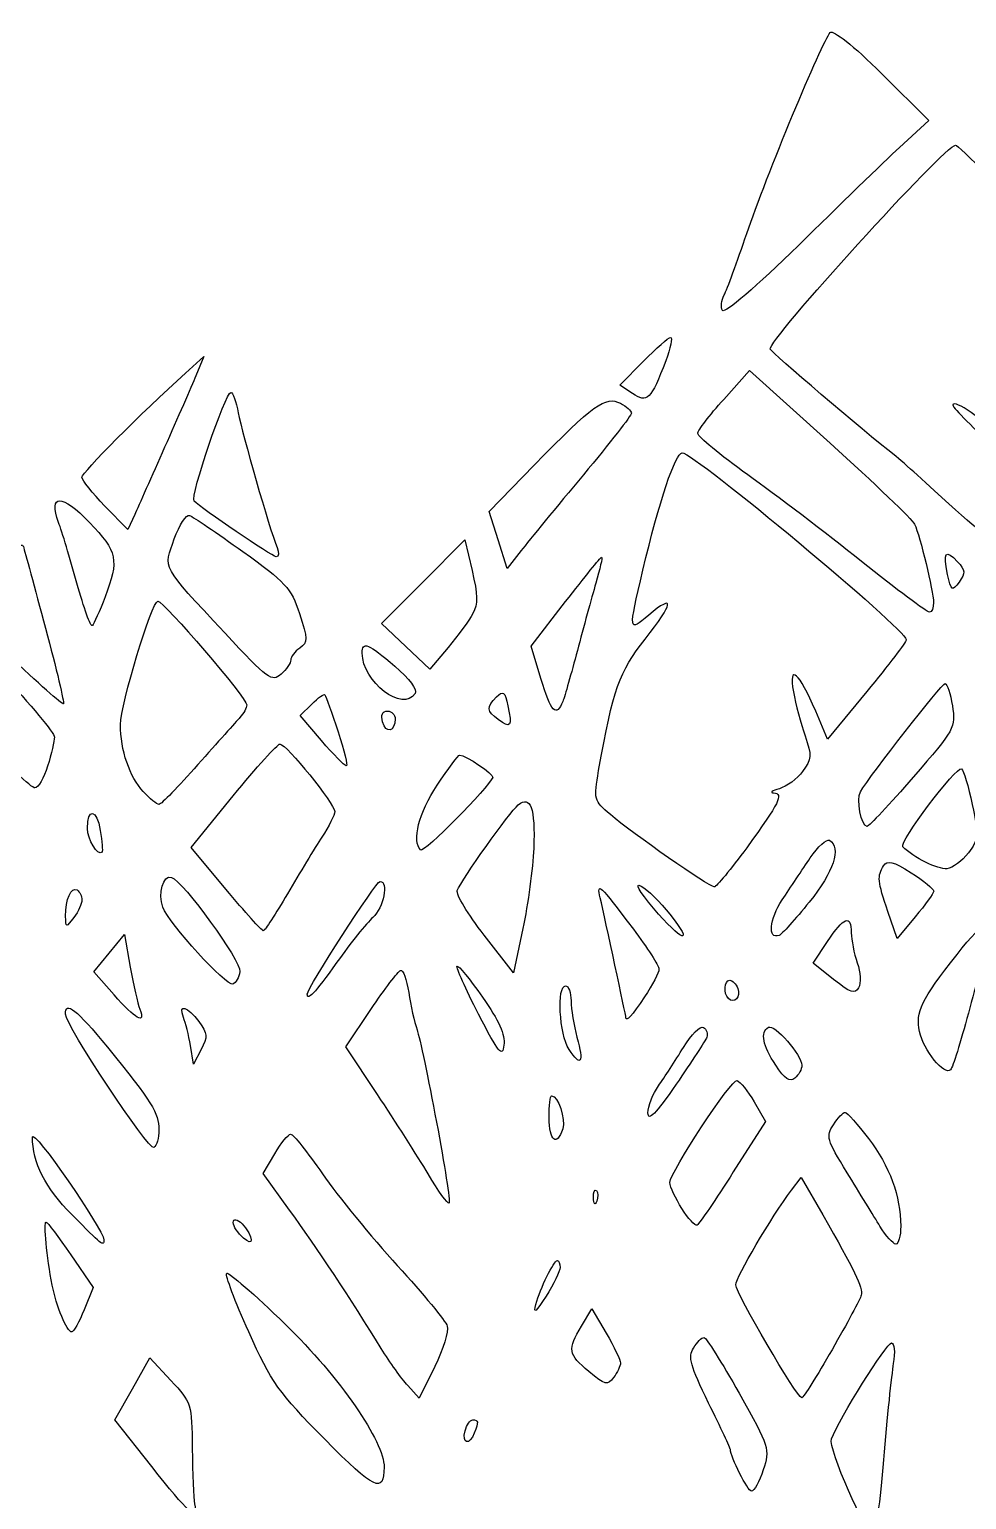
# Model space of a CAD drawing. Header units: centimetres. Extents: x -52 to 49, y -21 to 24.
# Drawn here: x -12 to -7.49, y -15.73 to -8.65 of the extents above; entities that cross this region are included whole.
import ezdxf

# ---------------------------------------------------------------- set-up
doc = ezdxf.new("R2010")
doc.units = ezdxf.units.CM
doc.header["$MEASUREMENT"] = 0
doc.layers.add('Layer 1', color=7, linetype='Continuous')

msp = doc.modelspace()

# ---------------------------------------------------------------- linework, layer by layer
at = {"layer": 'Layer 1'}
for points, knots in [([(-7.81083, -9.21857), (-7.81083, -9.21857), (-7.67093, -9.08844), (-7.67093, -9.08844), (-7.67093, -9.08844), (-7.67093, -9.08844), (-7.89645, -8.8645), (-7.89645, -8.8645), (-7.89645, -8.8645), (-8.03515, -8.72677), (-8.13097, -8.65038), (-8.14533, -8.66606), (-8.14533, -8.66606), (-8.18355, -8.70778), (-8.45576, -9.36351), (-8.54658, -9.63263), (-8.54658, -9.63263), (-8.5929, -9.76989), (-8.64205, -9.90327), (-8.65579, -9.92904), (-8.65579, -9.92904), (-8.66954, -9.95481), (-8.67298, -9.98852), (-8.66344, -10.00395), (-8.66344, -10.00395), (-8.65355, -10.01995), (-8.49662, -9.88513), (-8.29841, -9.69036), (-8.29841, -9.69036), (-8.10719, -9.50245), (-7.88777, -9.29015), (-7.81083, -9.21857)], [0, 0, 0, 0, 0.1111111, 0.1111111, 0.1111111, 0.1111111, 0.2222222, 0.2222222, 0.2222222, 0.2222222, 0.3333333, 0.3333333, 0.3333333, 0.3333333, 0.4444444, 0.4444444, 0.4444444, 0.4444444, 0.5555556, 0.5555556, 0.5555556, 0.5555556, 0.6666667, 0.6666667, 0.6666667, 0.6666667, 0.7777778, 0.7777778, 0.7777778, 0.7777778, 1, 1, 1, 1]), ([(-7.23842, -11.0019), (-7.18636, -10.94107), (-7.14375, -10.88251), (-7.14375, -10.87175), (-7.14375, -10.87175), (-7.14375, -10.861), (-7.23915, -10.76606), (-7.35575, -10.66077), (-7.35575, -10.66077), (-7.47235, -10.55549), (-7.56202, -10.46361), (-7.55501, -10.4566), (-7.55501, -10.4566), (-7.53695, -10.43854), (-7.44173, -10.50462), (-7.24375, -10.67257), (-7.24375, -10.67257), (-7.24375, -10.67257), (-7.07227, -10.81805), (-7.07227, -10.81805), (-7.07227, -10.81805), (-7.07227, -10.81805), (-6.94926, -10.69316), (-6.94926, -10.69316), (-6.94926, -10.69316), (-6.85348, -10.59592), (-6.82557, -10.54797), (-6.82318, -10.47657), (-6.82318, -10.47657), (-6.82149, -10.42614), (-6.81467, -10.40571), (-6.80801, -10.43118), (-6.80801, -10.43118), (-6.78898, -10.50402), (-6.74023, -10.48644), (-6.61919, -10.36312), (-6.61919, -10.36312), (-6.61919, -10.36312), (-6.50695, -10.24875), (-6.50695, -10.24875), (-6.50695, -10.24875), (-6.50695, -10.24875), (-7.01425, -9.72812), (-7.01425, -9.72812), (-7.01425, -9.72812), (-7.29326, -9.44179), (-7.53047, -9.2075), (-7.54136, -9.2075), (-7.54136, -9.2075), (-7.59091, -9.2075), (-8.44823, -10.1514), (-8.43388, -10.19014), (-8.43388, -10.19014), (-8.42828, -10.20525), (-7.98238, -10.58567), (-7.83689, -10.69946), (-7.83689, -10.69946), (-7.81622, -10.71563), (-7.76678, -10.75882), (-7.72701, -10.79545), (-7.72701, -10.79545), (-7.49504, -11.00914), (-7.37363, -11.1125), (-7.35462, -11.1125), (-7.35462, -11.1125), (-7.34277, -11.1125), (-7.29048, -11.06273), (-7.23842, -11.0019)], [0, 0, 0, 0, 0.0555556, 0.0555556, 0.0555556, 0.0555556, 0.1111111, 0.1111111, 0.1111111, 0.1111111, 0.1666667, 0.1666667, 0.1666667, 0.1666667, 0.2222222, 0.2222222, 0.2222222, 0.2222222, 0.2777778, 0.2777778, 0.2777778, 0.2777778, 0.3333333, 0.3333333, 0.3333333, 0.3333333, 0.3888889, 0.3888889, 0.3888889, 0.3888889, 0.4444444, 0.4444444, 0.4444444, 0.4444444, 0.5, 0.5, 0.5, 0.5, 0.5555556, 0.5555556, 0.5555556, 0.5555556, 0.6111111, 0.6111111, 0.6111111, 0.6111111, 0.6666667, 0.6666667, 0.6666667, 0.6666667, 0.7222222, 0.7222222, 0.7222222, 0.7222222, 0.7777778, 0.7777778, 0.7777778, 0.7777778, 0.8333333, 0.8333333, 0.8333333, 0.8333333, 0.8888889, 0.8888889, 0.8888889, 0.8888889, 1, 1, 1, 1]), ([(-8.93691, -10.24599), (-8.91345, -10.18414), (-8.90273, -10.13354), (-8.91308, -10.13354), (-8.91308, -10.13354), (-8.92343, -10.13354), (-8.98264, -10.18524), (-9.04466, -10.24843), (-9.04466, -10.24843), (-9.04466, -10.24843), (-9.15742, -10.36333), (-9.15742, -10.36333), (-9.15742, -10.36333), (-9.15742, -10.36333), (-9.09655, -10.40375), (-9.09655, -10.40375), (-9.09655, -10.40375), (-9.02518, -10.45114), (-9.00845, -10.43461), (-8.93691, -10.24599)], [0, 0, 0, 0, 0.1666667, 0.1666667, 0.1666667, 0.1666667, 0.3333333, 0.3333333, 0.3333333, 0.3333333, 0.5, 0.5, 0.5, 0.5, 0.6666667, 0.6666667, 0.6666667, 0.6666667, 1, 1, 1, 1]), ([(-11.34925, -10.66271), (-11.2879, -10.52447), (-11.22026, -10.36968), (-11.19893, -10.31875), (-11.19893, -10.31875), (-11.19893, -10.31875), (-11.16017, -10.22615), (-11.16017, -10.22615), (-11.16017, -10.22615), (-11.16017, -10.22615), (-11.24841, -10.30553), (-11.24841, -10.30553), (-11.24841, -10.30553), (-11.46541, -10.50072), (-11.74714, -10.78403), (-11.74731, -10.80724), (-11.74731, -10.80724), (-11.74731, -10.82124), (-11.69768, -10.88346), (-11.6368, -10.94549), (-11.6368, -10.94549), (-11.6368, -10.94549), (-11.5261, -11.05828), (-11.5261, -11.05828), (-11.5261, -11.05828), (-11.5261, -11.05828), (-11.49345, -10.98618), (-11.49345, -10.98618), (-11.49345, -10.98618), (-11.47549, -10.94652), (-11.4106, -10.80096), (-11.34925, -10.66272), (-11.34925, -10.66272), (-11.34925, -10.66272), (-11.34925, -10.66271), (-11.34925, -10.66271)], [0, 0, 0, 0, 0.1, 0.1, 0.1, 0.1, 0.2, 0.2, 0.2, 0.2, 0.3, 0.3, 0.3, 0.3, 0.4, 0.4, 0.4, 0.4, 0.5, 0.5, 0.5, 0.5, 0.6, 0.6, 0.6, 0.6, 0.7, 0.7, 0.7, 0.7, 0.8, 0.8, 0.8, 0.8, 1, 1, 1, 1]), ([(-7.6474, -11.41016), (-7.64854, -11.35439), (-7.71271, -11.08878), (-7.7385, -11.03313), (-7.7385, -11.03313), (-7.74862, -11.0113), (-7.93147, -10.83597), (-8.14485, -10.64351), (-8.14485, -10.64351), (-8.14485, -10.64351), (-8.53281, -10.29357), (-8.53281, -10.29357), (-8.53281, -10.29357), (-8.53281, -10.29357), (-8.65765, -10.43184), (-8.65765, -10.43184), (-8.65765, -10.43184), (-8.72631, -10.50789), (-8.78253, -10.58201), (-8.78259, -10.59657), (-8.78259, -10.59657), (-8.78259, -10.61112), (-8.67436, -10.70042), (-8.54195, -10.79501), (-8.54195, -10.79501), (-8.40954, -10.8896), (-8.16332, -11.07712), (-7.9948, -11.21173), (-7.9948, -11.21173), (-7.82628, -11.34634), (-7.67896, -11.45647), (-7.66743, -11.45647), (-7.66743, -11.45647), (-7.6559, -11.45647), (-7.64689, -11.43563), (-7.64741, -11.41017), (-7.64741, -11.41017), (-7.64741, -11.41017), (-7.6474, -11.41016), (-7.6474, -11.41016)], [0, 0, 0, 0, 0.0909091, 0.0909091, 0.0909091, 0.0909091, 0.1818182, 0.1818182, 0.1818182, 0.1818182, 0.2727273, 0.2727273, 0.2727273, 0.2727273, 0.3636364, 0.3636364, 0.3636364, 0.3636364, 0.4545455, 0.4545455, 0.4545455, 0.4545455, 0.5454545, 0.5454545, 0.5454545, 0.5454545, 0.6363636, 0.6363636, 0.6363636, 0.6363636, 0.7272727, 0.7272727, 0.7272727, 0.7272727, 0.8181818, 0.8181818, 0.8181818, 0.8181818, 1, 1, 1, 1]), ([(-10.80795, -11.14557), (-10.84503, -11.05334), (-10.97734, -10.59417), (-10.99473, -10.49734), (-10.99473, -10.49734), (-11.00453, -10.44277), (-11.02049, -10.39812), (-11.0302, -10.39812), (-11.0302, -10.39812), (-11.05764, -10.39812), (-11.22751, -10.90035), (-11.20726, -10.92163), (-11.20726, -10.92163), (-11.17289, -10.95775), (-10.83454, -11.18699), (-10.81201, -11.18942), (-10.81201, -11.18942), (-10.79954, -11.19077), (-10.79771, -11.17103), (-10.80795, -11.14557)], [0, 0, 0, 0, 0.1666667, 0.1666667, 0.1666667, 0.1666667, 0.3333333, 0.3333333, 0.3333333, 0.3333333, 0.5, 0.5, 0.5, 0.5, 0.6666667, 0.6666667, 0.6666667, 0.6666667, 1, 1, 1, 1]), ([(-9.33318, -10.79504), (-9.20585, -10.64225), (-9.10167, -10.50871), (-9.10167, -10.4983), (-9.10167, -10.4983), (-9.10167, -10.48788), (-9.1258, -10.46645), (-9.15529, -10.45067), (-9.15529, -10.45067), (-9.22516, -10.41328), (-9.28725, -10.45784), (-9.57026, -10.74849), (-9.57026, -10.74849), (-9.57026, -10.74849), (-9.78749, -10.97158), (-9.78749, -10.97158), (-9.78749, -10.97158), (-9.78749, -10.97158), (-9.74355, -11.10899), (-9.74355, -11.10899), (-9.74355, -11.10899), (-9.74355, -11.10899), (-9.69961, -11.2464), (-9.69961, -11.2464), (-9.69961, -11.2464), (-9.69961, -11.2464), (-9.63216, -11.15962), (-9.63216, -11.15962), (-9.63216, -11.15962), (-9.59506, -11.11189), (-9.46053, -10.94783), (-9.3332, -10.79503), (-9.3332, -10.79503), (-9.3332, -10.79503), (-9.33318, -10.79504), (-9.33318, -10.79504)], [0, 0, 0, 0, 0.1, 0.1, 0.1, 0.1, 0.2, 0.2, 0.2, 0.2, 0.3, 0.3, 0.3, 0.3, 0.4, 0.4, 0.4, 0.4, 0.5, 0.5, 0.5, 0.5, 0.6, 0.6, 0.6, 0.6, 0.7, 0.7, 0.7, 0.7, 0.8, 0.8, 0.8, 0.8, 1, 1, 1, 1]), ([(-8.54709, -12.59058), (-8.38874, -12.37356), (-8.36764, -12.33061), (-8.41754, -12.32694), (-8.41754, -12.32694), (-8.43729, -12.32548), (-8.42475, -12.31628), (-8.38968, -12.30647), (-8.38968, -12.30647), (-8.35461, -12.29666), (-8.30418, -12.25915), (-8.27761, -12.22312), (-8.27761, -12.22312), (-8.23388, -12.16382), (-8.2328, -12.14756), (-8.26619, -12.05177), (-8.26619, -12.05177), (-8.28648, -11.99356), (-8.31156, -11.89831), (-8.32194, -11.8401), (-8.32194, -11.8401), (-8.34692, -11.69997), (-8.29426, -11.74598), (-8.21496, -11.93356), (-8.21496, -11.93356), (-8.21496, -11.93356), (-8.15841, -12.06734), (-8.15841, -12.06734), (-8.15841, -12.06734), (-8.15841, -12.06734), (-7.96858, -11.83837), (-7.96858, -11.83837), (-7.96858, -11.83837), (-7.86418, -11.71244), (-7.77875, -11.60003), (-7.77875, -11.58857), (-7.77875, -11.58857), (-7.77875, -11.54092), (-8.80007, -10.68916), (-8.85721, -10.68916), (-8.85721, -10.68916), (-8.89016, -10.68916), (-8.96858, -10.92287), (-9.04657, -11.25349), (-9.04657, -11.25349), (-9.11711, -11.55255), (-9.117, -11.55343), (-9.01897, -11.47095), (-9.01897, -11.47095), (-8.89111, -11.36336), (-8.898, -11.41097), (-9.03565, -11.58618), (-9.03565, -11.58618), (-9.16209, -11.74713), (-9.18929, -11.82401), (-9.25974, -12.21966), (-9.25974, -12.21966), (-9.28438, -12.35805), (-9.28316, -12.36261), (-9.20316, -12.43133), (-9.20316, -12.43133), (-9.09922, -12.52061), (-8.72751, -12.77937), (-8.7032, -12.77937), (-8.7032, -12.77937), (-8.6931, -12.77937), (-8.62285, -12.69441), (-8.54709, -12.59058)], [0, 0, 0, 0, 0.0555556, 0.0555556, 0.0555556, 0.0555556, 0.1111111, 0.1111111, 0.1111111, 0.1111111, 0.1666667, 0.1666667, 0.1666667, 0.1666667, 0.2222222, 0.2222222, 0.2222222, 0.2222222, 0.2777778, 0.2777778, 0.2777778, 0.2777778, 0.3333333, 0.3333333, 0.3333333, 0.3333333, 0.3888889, 0.3888889, 0.3888889, 0.3888889, 0.4444444, 0.4444444, 0.4444444, 0.4444444, 0.5, 0.5, 0.5, 0.5, 0.5555556, 0.5555556, 0.5555556, 0.5555556, 0.6111111, 0.6111111, 0.6111111, 0.6111111, 0.6666667, 0.6666667, 0.6666667, 0.6666667, 0.7222222, 0.7222222, 0.7222222, 0.7222222, 0.7777778, 0.7777778, 0.7777778, 0.7777778, 0.8333333, 0.8333333, 0.8333333, 0.8333333, 0.8888889, 0.8888889, 0.8888889, 0.8888889, 1, 1, 1, 1]), ([(-11.63606, -11.38248), (-11.56815, -11.20367), (-11.57591, -11.16692), (-11.71174, -11.02454), (-11.71174, -11.02454), (-11.84429, -10.88559), (-11.91176, -10.88582), (-11.85964, -11.02504), (-11.85964, -11.02504), (-11.84436, -11.06587), (-11.80475, -11.19732), (-11.77163, -11.31715), (-11.77163, -11.31715), (-11.73851, -11.43698), (-11.70509, -11.52871), (-11.69737, -11.52099), (-11.69737, -11.52099), (-11.68965, -11.51327), (-11.66206, -11.45094), (-11.63606, -11.38249), (-11.63606, -11.38249), (-11.63606, -11.38249), (-11.63606, -11.38248), (-11.63606, -11.38248)], [0, 0, 0, 0, 0.1428571, 0.1428571, 0.1428571, 0.1428571, 0.2857143, 0.2857143, 0.2857143, 0.2857143, 0.4285714, 0.4285714, 0.4285714, 0.4285714, 0.5714286, 0.5714286, 0.5714286, 0.5714286, 0.7142857, 0.7142857, 0.7142857, 0.7142857, 1, 1, 1, 1]), ([(-10.74208, -11.68679), (-10.74208, -11.67246), (-10.72261, -11.6465), (-10.69882, -11.6291), (-10.69882, -11.6291), (-10.65883, -11.59986), (-10.65895, -11.58726), (-10.70049, -11.4622), (-10.70049, -11.4622), (-10.74112, -11.33988), (-10.76717, -11.31138), (-10.97252, -11.16449), (-10.97252, -11.16449), (-11.09742, -11.07514), (-11.2128, -10.99699), (-11.22891, -10.9908), (-11.22891, -10.9908), (-11.24502, -10.98462), (-11.27825, -11.03532), (-11.30275, -11.10346), (-11.30275, -11.10346), (-11.3554, -11.24989), (-11.36891, -11.22471), (-11.05991, -11.55629), (-11.05991, -11.55629), (-10.85036, -11.78115), (-10.83223, -11.79444), (-10.78871, -11.75506), (-10.78871, -11.75506), (-10.76306, -11.73185), (-10.74207, -11.70113), (-10.74207, -11.6868), (-10.74207, -11.6868), (-10.74207, -11.6868), (-10.74208, -11.68679), (-10.74208, -11.68679)], [0, 0, 0, 0, 0.1, 0.1, 0.1, 0.1, 0.2, 0.2, 0.2, 0.2, 0.3, 0.3, 0.3, 0.3, 0.4, 0.4, 0.4, 0.4, 0.5, 0.5, 0.5, 0.5, 0.6, 0.6, 0.6, 0.6, 0.7, 0.7, 0.7, 0.7, 0.8, 0.8, 0.8, 0.8, 1, 1, 1, 1]), ([(-9.86565, -11.46339), (-9.84069, -11.41685), (-9.84148, -11.37259), (-9.86931, -11.25658), (-9.86931, -11.25658), (-9.86931, -11.25658), (-9.90472, -11.10899), (-9.90472, -11.10899), (-9.90472, -11.10899), (-9.90472, -11.10899), (-10.10513, -11.31027), (-10.10513, -11.31027), (-10.10513, -11.31027), (-10.10513, -11.31027), (-10.30554, -11.51155), (-10.30554, -11.51155), (-10.30554, -11.51155), (-10.30554, -11.51155), (-10.18892, -11.62115), (-10.18892, -11.62115), (-10.18892, -11.62115), (-10.18892, -11.62115), (-10.0723, -11.73075), (-10.0723, -11.73075), (-10.0723, -11.73075), (-10.0723, -11.73075), (-9.98486, -11.62668), (-9.98486, -11.62668), (-9.98486, -11.62668), (-9.93677, -11.56944), (-9.88313, -11.49597), (-9.86567, -11.4634), (-9.86567, -11.4634), (-9.86567, -11.4634), (-9.86565, -11.46339), (-9.86565, -11.46339)], [0, 0, 0, 0, 0.1, 0.1, 0.1, 0.1, 0.2, 0.2, 0.2, 0.2, 0.3, 0.3, 0.3, 0.3, 0.4, 0.4, 0.4, 0.4, 0.5, 0.5, 0.5, 0.5, 0.6, 0.6, 0.6, 0.6, 0.7, 0.7, 0.7, 0.7, 0.8, 0.8, 0.8, 0.8, 1, 1, 1, 1]), ([(-11.92286, -11.53401), (-11.97523, -11.33856), (-12.02314, -11.16161), (-12.02932, -11.14079), (-12.02932, -11.14079), (-12.03695, -11.1151), (-12.09193, -11.15339), (-12.20033, -11.25985), (-12.20033, -11.25985), (-12.20033, -11.25985), (-12.3601, -11.41677), (-12.3601, -11.41677), (-12.3601, -11.41677), (-12.3601, -11.41677), (-12.10251, -11.66171), (-12.10251, -11.66171), (-12.10251, -11.66171), (-11.96083, -11.79643), (-11.84102, -11.90276), (-11.83627, -11.89801), (-11.83627, -11.89801), (-11.83152, -11.89326), (-11.87048, -11.72946), (-11.92285, -11.53401), (-11.92285, -11.53401), (-11.92285, -11.53401), (-11.92286, -11.53401), (-11.92286, -11.53401)], [0, 0, 0, 0, 0.125, 0.125, 0.125, 0.125, 0.25, 0.25, 0.25, 0.25, 0.375, 0.375, 0.375, 0.375, 0.5, 0.5, 0.5, 0.5, 0.625, 0.625, 0.625, 0.625, 0.75, 0.75, 0.75, 0.75, 1, 1, 1, 1]), ([(-7.53186, -11.2134), (-7.58897, -11.15029), (-7.60295, -11.16817), (-7.57961, -11.27447), (-7.57961, -11.27447), (-7.56188, -11.35521), (-7.55827, -11.35762), (-7.52439, -11.31128), (-7.52439, -11.31128), (-7.49325, -11.26869), (-7.4943, -11.2549), (-7.53186, -11.21339), (-7.53186, -11.21339), (-7.53186, -11.21339), (-7.53186, -11.2134), (-7.53186, -11.2134)], [0, 0, 0, 0, 0.2, 0.2, 0.2, 0.2, 0.4, 0.4, 0.4, 0.4, 0.6, 0.6, 0.6, 0.6, 1, 1, 1, 1]), ([(-9.43283, -11.88641), (-9.42268, -11.86094), (-9.39095, -11.75081), (-9.36233, -11.64167), (-9.36233, -11.64167), (-9.3337, -11.53253), (-9.29375, -11.38668), (-9.27355, -11.31756), (-9.27355, -11.31756), (-9.25334, -11.24844), (-9.24064, -11.19188), (-9.24531, -11.19188), (-9.24531, -11.19188), (-9.24998, -11.19188), (-9.3283, -11.28818), (-9.41935, -11.40587), (-9.41935, -11.40587), (-9.41935, -11.40587), (-9.58489, -11.61986), (-9.58489, -11.61986), (-9.58489, -11.61986), (-9.58489, -11.61986), (-9.53753, -11.77628), (-9.53753, -11.77628), (-9.53753, -11.77628), (-9.48822, -11.93913), (-9.464, -11.9646), (-9.43283, -11.8864), (-9.43283, -11.8864), (-9.43283, -11.8864), (-9.43283, -11.88641), (-9.43283, -11.88641)], [0, 0, 0, 0, 0.1111111, 0.1111111, 0.1111111, 0.1111111, 0.2222222, 0.2222222, 0.2222222, 0.2222222, 0.3333333, 0.3333333, 0.3333333, 0.3333333, 0.4444444, 0.4444444, 0.4444444, 0.4444444, 0.5555556, 0.5555556, 0.5555556, 0.5555556, 0.6666667, 0.6666667, 0.6666667, 0.6666667, 0.7777778, 0.7777778, 0.7777778, 0.7777778, 1, 1, 1, 1]), ([(-11.18934, -12.19068), (-11.09639, -12.08518), (-11.00536, -11.98312), (-10.98705, -11.9639), (-10.98705, -11.9639), (-10.96874, -11.94467), (-10.95375, -11.91739), (-10.95375, -11.90327), (-10.95375, -11.90327), (-10.95375, -11.87108), (-11.35388, -11.40355), (-11.38143, -11.40355), (-11.38143, -11.40355), (-11.41057, -11.40355), (-11.56229, -11.9022), (-11.56229, -11.99798), (-11.56229, -11.99798), (-11.56229, -12.11967), (-11.51743, -12.25145), (-11.45248, -12.32059), (-11.45248, -12.32059), (-11.42049, -12.35464), (-11.38622, -12.3825), (-11.37632, -12.3825), (-11.37632, -12.3825), (-11.36642, -12.3825), (-11.28228, -12.29618), (-11.18933, -12.19068), (-11.18933, -12.19068), (-11.18933, -12.19068), (-11.18934, -12.19068), (-11.18934, -12.19068)], [0, 0, 0, 0, 0.1111111, 0.1111111, 0.1111111, 0.1111111, 0.2222222, 0.2222222, 0.2222222, 0.2222222, 0.3333333, 0.3333333, 0.3333333, 0.3333333, 0.4444444, 0.4444444, 0.4444444, 0.4444444, 0.5555556, 0.5555556, 0.5555556, 0.5555556, 0.6666667, 0.6666667, 0.6666667, 0.6666667, 0.7777778, 0.7777778, 0.7777778, 0.7777778, 1, 1, 1, 1]), ([(-11.91269, -12.19771), (-11.8946, -12.13973), (-11.87979, -12.0769), (-11.87979, -12.05808), (-11.87979, -12.05808), (-11.87979, -12.03926), (-11.99471, -11.90126), (-12.13517, -11.75141), (-12.13517, -11.75141), (-12.13517, -11.75141), (-12.39055, -11.47895), (-12.39055, -11.47895), (-12.39055, -11.47895), (-12.39055, -11.47895), (-12.4561, -11.5445), (-12.4561, -11.5445), (-12.4561, -11.5445), (-12.51217, -11.60057), (-12.5189, -11.62466), (-12.50268, -11.71115), (-12.50268, -11.71115), (-12.4877, -11.79103), (-12.43317, -11.8638), (-12.24302, -12.05769), (-12.24302, -12.05769), (-12.11064, -12.19268), (-11.98956, -12.30313), (-11.97396, -12.30313), (-11.97396, -12.30313), (-11.95835, -12.30313), (-11.93078, -12.25569), (-11.91269, -12.19771)], [0, 0, 0, 0, 0.1111111, 0.1111111, 0.1111111, 0.1111111, 0.2222222, 0.2222222, 0.2222222, 0.2222222, 0.3333333, 0.3333333, 0.3333333, 0.3333333, 0.4444444, 0.4444444, 0.4444444, 0.4444444, 0.5555556, 0.5555556, 0.5555556, 0.5555556, 0.6666667, 0.6666667, 0.6666667, 0.6666667, 0.7777778, 0.7777778, 0.7777778, 0.7777778, 1, 1, 1, 1]), ([(-10.14377, -11.84848), (-10.13194, -11.82933), (-10.16987, -11.77796), (-10.24143, -11.71626), (-10.24143, -11.71626), (-10.36865, -11.60656), (-10.39813, -11.59478), (-10.39813, -11.65365), (-10.39813, -11.65365), (-10.39813, -11.79162), (-10.20165, -11.94211), (-10.14377, -11.84848)], [0, 0, 0, 0, 0.25, 0.25, 0.25, 0.25, 0.5, 0.5, 0.5, 0.5, 1, 1, 1, 1]), ([(-7.74517, -12.25114), (-7.54517, -12.02085), (-7.54008, -12.01156), (-7.55673, -11.90744), (-7.55673, -11.90744), (-7.56614, -11.84858), (-7.5818, -11.80042), (-7.59151, -11.80042), (-7.59151, -11.80042), (-7.60718, -11.80042), (-7.95163, -12.24039), (-7.99968, -12.32176), (-7.99968, -12.32176), (-8.02029, -12.35667), (-7.99494, -12.4885), (-7.9677, -12.48809), (-7.9677, -12.48809), (-7.95836, -12.48783), (-7.85823, -12.38133), (-7.74517, -12.25115), (-7.74517, -12.25115), (-7.74517, -12.25115), (-7.74517, -12.25114), (-7.74517, -12.25114)], [0, 0, 0, 0, 0.1428571, 0.1428571, 0.1428571, 0.1428571, 0.2857143, 0.2857143, 0.2857143, 0.2857143, 0.4285714, 0.4285714, 0.4285714, 0.4285714, 0.5714286, 0.5714286, 0.5714286, 0.5714286, 0.7142857, 0.7142857, 0.7142857, 0.7142857, 1, 1, 1, 1]), ([(-10.51437, -12.03193), (-10.5449, -11.94098), (-10.57324, -11.86127), (-10.57735, -11.85481), (-10.57735, -11.85481), (-10.58145, -11.84834), (-10.60997, -11.86821), (-10.64071, -11.89895), (-10.64071, -11.89895), (-10.64071, -11.89895), (-10.69661, -11.95485), (-10.69661, -11.95485), (-10.69661, -11.95485), (-10.69661, -11.95485), (-10.59367, -12.0752), (-10.59367, -12.0752), (-10.59367, -12.0752), (-10.53705, -12.14139), (-10.48356, -12.19594), (-10.47479, -12.19642), (-10.47479, -12.19642), (-10.46602, -12.1969), (-10.48383, -12.12287), (-10.51437, -12.03192), (-10.51437, -12.03192), (-10.51437, -12.03192), (-10.51437, -12.03193), (-10.51437, -12.03193)], [0, 0, 0, 0, 0.125, 0.125, 0.125, 0.125, 0.25, 0.25, 0.25, 0.25, 0.375, 0.375, 0.375, 0.375, 0.5, 0.5, 0.5, 0.5, 0.625, 0.625, 0.625, 0.625, 0.75, 0.75, 0.75, 0.75, 1, 1, 1, 1]), ([(-9.69652, -11.90832), (-9.71192, -11.83821), (-9.71943, -11.83232), (-9.75196, -11.86485), (-9.75196, -11.86485), (-9.80092, -11.91381), (-9.79941, -11.93292), (-9.74332, -11.97393), (-9.74332, -11.97393), (-9.68309, -12.01797), (-9.67494, -12.00656), (-9.69652, -11.90832)], [0, 0, 0, 0, 0.25, 0.25, 0.25, 0.25, 0.5, 0.5, 0.5, 0.5, 1, 1, 1, 1]), ([(-10.23937, -11.97083), (-10.23937, -11.94986), (-10.25612, -11.9327), (-10.27658, -11.9327), (-10.27658, -11.9327), (-10.30069, -11.9327), (-10.30895, -11.95122), (-10.30003, -11.98532), (-10.30003, -11.98532), (-10.28497, -12.0429), (-10.23937, -12.032), (-10.23937, -11.97083)], [0, 0, 0, 0, 0.25, 0.25, 0.25, 0.25, 0.5, 0.5, 0.5, 0.5, 1, 1, 1, 1]), ([(-10.75787, -12.81199), (-10.70107, -12.71402), (-10.62666, -12.59155), (-10.59251, -12.53983), (-10.59251, -12.53983), (-10.55836, -12.48812), (-10.53042, -12.43265), (-10.53042, -12.41658), (-10.53042, -12.41658), (-10.53042, -12.37949), (-10.76384, -12.09146), (-10.79389, -12.09146), (-10.79389, -12.09146), (-10.80623, -12.09146), (-10.90745, -12.20359), (-11.01882, -12.34065), (-11.01882, -12.34065), (-11.01882, -12.34065), (-11.22131, -12.58984), (-11.22131, -12.58984), (-11.22131, -12.58984), (-11.22131, -12.58984), (-11.05447, -12.79044), (-11.05447, -12.79044), (-11.05447, -12.79044), (-10.96271, -12.90077), (-10.88167, -12.99084), (-10.87439, -12.99058), (-10.87439, -12.99058), (-10.86711, -12.99032), (-10.81468, -12.90996), (-10.75788, -12.81199), (-10.75788, -12.81199), (-10.75788, -12.81199), (-10.75787, -12.81199), (-10.75787, -12.81199)], [0, 0, 0, 0, 0.1, 0.1, 0.1, 0.1, 0.2, 0.2, 0.2, 0.2, 0.3, 0.3, 0.3, 0.3, 0.4, 0.4, 0.4, 0.4, 0.5, 0.5, 0.5, 0.5, 0.6, 0.6, 0.6, 0.6, 0.7, 0.7, 0.7, 0.7, 0.8, 0.8, 0.8, 0.8, 1, 1, 1, 1]), ([(-9.76949, -12.25224), (-9.76327, -12.23704), (-9.90015, -12.14437), (-9.92883, -12.14437), (-9.92883, -12.14437), (-9.93544, -12.14437), (-9.9842, -12.20967), (-10.0372, -12.28948), (-10.0372, -12.28948), (-10.12564, -12.42268), (-10.16008, -12.55882), (-10.11638, -12.60251), (-10.11638, -12.60251), (-10.10186, -12.61703), (-9.78984, -12.30196), (-9.76949, -12.25224)], [0, 0, 0, 0, 0.2, 0.2, 0.2, 0.2, 0.4, 0.4, 0.4, 0.4, 0.6, 0.6, 0.6, 0.6, 1, 1, 1, 1]), ([(-7.47979, -12.61563), (-7.43061, -12.54951), (-7.42929, -12.5331), (-7.46107, -12.38335), (-7.46107, -12.38335), (-7.47988, -12.29472), (-7.50317, -12.21732), (-7.51283, -12.21135), (-7.51283, -12.21135), (-7.53715, -12.19632), (-7.8159, -12.56584), (-7.79557, -12.58617), (-7.79557, -12.58617), (-7.74371, -12.63803), (-7.62626, -12.69649), (-7.58297, -12.692), (-7.58297, -12.692), (-7.55533, -12.68913), (-7.5089, -12.65477), (-7.47979, -12.61564), (-7.47979, -12.61564), (-7.47979, -12.61564), (-7.47979, -12.61563), (-7.47979, -12.61563)], [0, 0, 0, 0, 0.1428571, 0.1428571, 0.1428571, 0.1428571, 0.2857143, 0.2857143, 0.2857143, 0.2857143, 0.4285714, 0.4285714, 0.4285714, 0.4285714, 0.5714286, 0.5714286, 0.5714286, 0.5714286, 0.7142857, 0.7142857, 0.7142857, 0.7142857, 1, 1, 1, 1]), ([(-9.57243, -12.59417), (-9.56485, -12.39908), (-9.58747, -12.33554), (-9.64693, -12.38489), (-9.64693, -12.38489), (-9.68882, -12.41966), (-9.92036, -12.74467), (-9.94035, -12.79677), (-9.94035, -12.79677), (-9.94731, -12.8149), (-9.88944, -12.91152), (-9.81175, -13.01149), (-9.81175, -13.01149), (-9.81175, -13.01149), (-9.6705, -13.19325), (-9.6705, -13.19325), (-9.6705, -13.19325), (-9.6705, -13.19325), (-9.6248, -12.9797), (-9.6248, -12.9797), (-9.6248, -12.9797), (-9.59966, -12.86225), (-9.57609, -12.68876), (-9.57242, -12.59417), (-9.57242, -12.59417), (-9.57242, -12.59417), (-9.57243, -12.59417), (-9.57243, -12.59417)], [0, 0, 0, 0, 0.125, 0.125, 0.125, 0.125, 0.25, 0.25, 0.25, 0.25, 0.375, 0.375, 0.375, 0.375, 0.5, 0.5, 0.5, 0.5, 0.625, 0.625, 0.625, 0.625, 0.75, 0.75, 0.75, 0.75, 1, 1, 1, 1]), ([(-11.65909, -12.50731), (-11.6758, -12.40434), (-11.72104, -12.39742), (-11.72104, -12.49783), (-11.72104, -12.49783), (-11.72104, -12.5503), (-11.67081, -12.63213), (-11.65086, -12.61218), (-11.65086, -12.61218), (-11.6467, -12.60802), (-11.65041, -12.56083), (-11.65909, -12.50731)], [0, 0, 0, 0, 0.25, 0.25, 0.25, 0.25, 0.5, 0.5, 0.5, 0.5, 1, 1, 1, 1]), ([(-8.24567, -12.85251), (-8.12825, -12.70759), (-8.09004, -12.59102), (-8.14818, -12.55509), (-8.14818, -12.55509), (-8.16219, -12.54643), (-8.20389, -12.58442), (-8.24084, -12.63952), (-8.24084, -12.63952), (-8.27779, -12.69461), (-8.33862, -12.78545), (-8.37601, -12.84137), (-8.37601, -12.84137), (-8.43783, -12.93385), (-8.44675, -13.03482), (-8.39118, -13.01309), (-8.39118, -13.01309), (-8.37878, -13.00824), (-8.3133, -12.93598), (-8.24567, -12.85251)], [0, 0, 0, 0, 0.1666667, 0.1666667, 0.1666667, 0.1666667, 0.3333333, 0.3333333, 0.3333333, 0.3333333, 0.5, 0.5, 0.5, 0.5, 0.6666667, 0.6666667, 0.6666667, 0.6666667, 1, 1, 1, 1]), ([(-7.64685, -12.79955), (-7.64659, -12.78882), (-7.69565, -12.74899), (-7.75578, -12.71103), (-7.75578, -12.71103), (-7.84306, -12.65594), (-7.86965, -12.6492), (-7.88767, -12.67762), (-7.88767, -12.67762), (-7.91928, -12.7275), (-7.91696, -12.75259), (-7.86721, -12.8986), (-7.86721, -12.8986), (-7.86721, -12.8986), (-7.82337, -13.02725), (-7.82337, -13.02725), (-7.82337, -13.02725), (-7.82337, -13.02725), (-7.73531, -12.92315), (-7.73531, -12.92315), (-7.73531, -12.92315), (-7.68688, -12.8659), (-7.64707, -12.81028), (-7.64685, -12.79954), (-7.64685, -12.79954), (-7.64685, -12.79954), (-7.64685, -12.79955), (-7.64685, -12.79955)], [0, 0, 0, 0, 0.125, 0.125, 0.125, 0.125, 0.25, 0.25, 0.25, 0.25, 0.375, 0.375, 0.375, 0.375, 0.5, 0.5, 0.5, 0.5, 0.625, 0.625, 0.625, 0.625, 0.75, 0.75, 0.75, 0.75, 1, 1, 1, 1]), ([(-10.98722, -13.18741), (-10.98099, -13.13647), (-11.2593, -12.75249), (-11.31621, -12.73352), (-11.31621, -12.73352), (-11.3566, -12.72006), (-11.38309, -12.81193), (-11.35781, -12.87775), (-11.35781, -12.87775), (-11.32748, -12.95668), (-11.05309, -13.25785), (-11.02109, -13.24734), (-11.02109, -13.24734), (-11.00589, -13.24234), (-10.99065, -13.21538), (-10.98723, -13.18741), (-10.98723, -13.18741), (-10.98723, -13.18741), (-10.98722, -13.18741), (-10.98722, -13.18741)], [0, 0, 0, 0, 0.1666667, 0.1666667, 0.1666667, 0.1666667, 0.3333333, 0.3333333, 0.3333333, 0.3333333, 0.5, 0.5, 0.5, 0.5, 0.6666667, 0.6666667, 0.6666667, 0.6666667, 1, 1, 1, 1]), ([(-11.7475, -12.84203), (-11.7475, -12.82384), (-11.75816, -12.80237), (-11.77119, -12.79432), (-11.77119, -12.79432), (-11.79947, -12.77684), (-11.82721, -12.84063), (-11.82604, -12.92045), (-11.82604, -12.92045), (-11.82522, -12.97658), (-11.82437, -12.97671), (-11.78635, -12.92646), (-11.78635, -12.92646), (-11.76498, -12.89821), (-11.7475, -12.86022), (-11.7475, -12.84203)], [0, 0, 0, 0, 0.2, 0.2, 0.2, 0.2, 0.4, 0.4, 0.4, 0.4, 0.6, 0.6, 0.6, 0.6, 1, 1, 1, 1]), ([(-10.52023, -13.14222), (-10.45495, -13.05074), (-10.37696, -12.95364), (-10.34691, -12.92645), (-10.34691, -12.92645), (-10.2951, -12.87956), (-10.26975, -12.75293), (-10.31218, -12.75293), (-10.31218, -12.75293), (-10.33083, -12.75293), (-10.66271, -13.26638), (-10.66271, -13.29524), (-10.66271, -13.29524), (-10.66271, -13.33092), (-10.6292, -13.29492), (-10.52023, -13.14222)], [0, 0, 0, 0, 0.2, 0.2, 0.2, 0.2, 0.4, 0.4, 0.4, 0.4, 0.6, 0.6, 0.6, 0.6, 1, 1, 1, 1]), ([(-9.03904, -13.30911), (-9.00073, -13.25121), (-8.96938, -13.19078), (-8.96938, -13.17481), (-8.96938, -13.17481), (-8.96938, -13.15884), (-9.02488, -13.07227), (-9.09272, -12.98242), (-9.09272, -12.98242), (-9.25699, -12.76486), (-9.27017, -12.75244), (-9.25201, -12.8323), (-9.25201, -12.8323), (-9.22871, -12.93475), (-9.12871, -13.40034), (-9.1284, -13.40777), (-9.1284, -13.40777), (-9.12742, -13.43143), (-9.09981, -13.40095), (-9.03904, -13.30912), (-9.03904, -13.30912), (-9.03904, -13.30912), (-9.03904, -13.30911), (-9.03904, -13.30911)], [0, 0, 0, 0, 0.1428571, 0.1428571, 0.1428571, 0.1428571, 0.2857143, 0.2857143, 0.2857143, 0.2857143, 0.4285714, 0.4285714, 0.4285714, 0.4285714, 0.5714286, 0.5714286, 0.5714286, 0.5714286, 0.7142857, 0.7142857, 0.7142857, 0.7142857, 1, 1, 1, 1]), ([(-8.91682, -12.91122), (-8.96312, -12.85277), (-9.02558, -12.79178), (-9.05563, -12.7757), (-9.05563, -12.7757), (-9.08913, -12.75777), (-9.06605, -12.7989), (-8.99599, -12.88198), (-8.99599, -12.88198), (-8.86158, -13.04139), (-8.79394, -13.06637), (-8.91681, -12.91122), (-8.91681, -12.91122), (-8.91681, -12.91122), (-8.91682, -12.91122), (-8.91682, -12.91122)], [0, 0, 0, 0, 0.2, 0.2, 0.2, 0.2, 0.4, 0.4, 0.4, 0.4, 0.6, 0.6, 0.6, 0.6, 1, 1, 1, 1]), ([(-8.01478, -13.14447), (-8.03049, -13.09941), (-8.04334, -13.03456), (-8.04334, -13.00035), (-8.04334, -13.00035), (-8.04334, -12.91042), (-8.07961, -12.92362), (-8.15802, -13.04211), (-8.15802, -13.04211), (-8.15802, -13.04211), (-8.22682, -13.14607), (-8.22682, -13.14607), (-8.22682, -13.14607), (-8.22682, -13.14607), (-8.12846, -13.2251), (-8.12846, -13.2251), (-8.12846, -13.2251), (-8.04741, -13.29023), (-8.02625, -13.2973), (-8.00816, -13.26526), (-8.00816, -13.26526), (-7.99586, -13.24347), (-7.99877, -13.19038), (-8.01477, -13.14446), (-8.01477, -13.14446), (-8.01477, -13.14446), (-8.01478, -13.14447), (-8.01478, -13.14447)], [0, 0, 0, 0, 0.125, 0.125, 0.125, 0.125, 0.25, 0.25, 0.25, 0.25, 0.375, 0.375, 0.375, 0.375, 0.5, 0.5, 0.5, 0.5, 0.625, 0.625, 0.625, 0.625, 0.75, 0.75, 0.75, 0.75, 1, 1, 1, 1]), ([(-7.47972, -13.38792), (-7.44263, -13.24968), (-7.40036, -13.09803), (-7.3858, -13.05093), (-7.3858, -13.05093), (-7.34192, -12.90903), (-7.39599, -12.92857), (-7.5343, -13.10456), (-7.5343, -13.10456), (-7.70881, -13.32661), (-7.73424, -13.37892), (-7.71486, -13.47586), (-7.71486, -13.47586), (-7.69694, -13.56546), (-7.59435, -13.69149), (-7.56542, -13.65946), (-7.56542, -13.65946), (-7.55538, -13.64836), (-7.51682, -13.52616), (-7.47973, -13.38791), (-7.47973, -13.38791), (-7.47973, -13.38791), (-7.47972, -13.38792), (-7.47972, -13.38792)], [0, 0, 0, 0, 0.1428571, 0.1428571, 0.1428571, 0.1428571, 0.2857143, 0.2857143, 0.2857143, 0.2857143, 0.4285714, 0.4285714, 0.4285714, 0.4285714, 0.5714286, 0.5714286, 0.5714286, 0.5714286, 0.7142857, 0.7142857, 0.7142857, 0.7142857, 1, 1, 1, 1]), ([(-11.46898, -13.36807), (-11.47898, -13.3426), (-11.49974, -13.25128), (-11.51512, -13.16513), (-11.51512, -13.16513), (-11.51512, -13.16513), (-11.54308, -13.00849), (-11.54308, -13.00849), (-11.54308, -13.00849), (-11.54308, -13.00849), (-11.61657, -13.09854), (-11.61657, -13.09854), (-11.61657, -13.09854), (-11.61657, -13.09854), (-11.69007, -13.18859), (-11.69007, -13.18859), (-11.69007, -13.18859), (-11.69007, -13.18859), (-11.59311, -13.29899), (-11.59311, -13.29899), (-11.59311, -13.29899), (-11.4903, -13.41605), (-11.43892, -13.44465), (-11.46898, -13.36807)], [0, 0, 0, 0, 0.1428571, 0.1428571, 0.1428571, 0.1428571, 0.2857143, 0.2857143, 0.2857143, 0.2857143, 0.4285714, 0.4285714, 0.4285714, 0.4285714, 0.5714286, 0.5714286, 0.5714286, 0.5714286, 0.7142857, 0.7142857, 0.7142857, 0.7142857, 1, 1, 1, 1]), ([(-9.81926, -13.31007), (-9.88106, -13.22243), (-9.93614, -13.15524), (-9.94165, -13.16076), (-9.94165, -13.16076), (-9.94716, -13.16627), (-9.90058, -13.27024), (-9.83814, -13.3918), (-9.83814, -13.3918), (-9.74064, -13.5816), (-9.72336, -13.60269), (-9.71575, -13.54111), (-9.71575, -13.54111), (-9.70946, -13.49019), (-9.73947, -13.42321), (-9.81926, -13.31007)], [0, 0, 0, 0, 0.2, 0.2, 0.2, 0.2, 0.4, 0.4, 0.4, 0.4, 0.6, 0.6, 0.6, 0.6, 1, 1, 1, 1]), ([(-10.0404, -13.91204), (-10.07961, -13.70381), (-10.12184, -13.50368), (-10.13423, -13.4673), (-10.13423, -13.4673), (-10.14663, -13.43092), (-10.1646, -13.34994), (-10.17417, -13.28735), (-10.17417, -13.28735), (-10.18374, -13.22476), (-10.2015, -13.17714), (-10.21365, -13.18152), (-10.21365, -13.18152), (-10.22579, -13.1859), (-10.28997, -13.27055), (-10.35626, -13.36963), (-10.35626, -13.36963), (-10.35626, -13.36963), (-10.47679, -13.54977), (-10.47679, -13.54977), (-10.47679, -13.54977), (-10.47679, -13.54977), (-10.32395, -13.77974), (-10.32395, -13.77974), (-10.32395, -13.77974), (-10.23989, -13.90622), (-10.13058, -14.07784), (-10.08104, -14.16111), (-10.08104, -14.16111), (-10.0315, -14.24438), (-9.98605, -14.30759), (-9.98004, -14.30158), (-9.98004, -14.30158), (-9.97403, -14.29557), (-10.00119, -14.12028), (-10.0404, -13.91206), (-10.0404, -13.91206), (-10.0404, -13.91206), (-10.0404, -13.91204), (-10.0404, -13.91204)], [0, 0, 0, 0, 0.0909091, 0.0909091, 0.0909091, 0.0909091, 0.1818182, 0.1818182, 0.1818182, 0.1818182, 0.2727273, 0.2727273, 0.2727273, 0.2727273, 0.3636364, 0.3636364, 0.3636364, 0.3636364, 0.4545455, 0.4545455, 0.4545455, 0.4545455, 0.5454545, 0.5454545, 0.5454545, 0.5454545, 0.6363636, 0.6363636, 0.6363636, 0.6363636, 0.7272727, 0.7272727, 0.7272727, 0.7272727, 0.8181818, 0.8181818, 0.8181818, 0.8181818, 1, 1, 1, 1]), ([(-8.58972, -13.26802), (-8.59792, -13.24666), (-8.61525, -13.22918), (-8.62825, -13.22918), (-8.62825, -13.22918), (-8.6554, -13.22918), (-8.66017, -13.29144), (-8.63496, -13.31665), (-8.63496, -13.31665), (-8.60674, -13.34488), (-8.57381, -13.30948), (-8.58972, -13.26802)], [0, 0, 0, 0, 0.25, 0.25, 0.25, 0.25, 0.5, 0.5, 0.5, 0.5, 1, 1, 1, 1]), ([(-9.36417, -13.50285), (-9.3797, -13.44691), (-9.39248, -13.36841), (-9.39256, -13.32839), (-9.39256, -13.32839), (-9.39256, -13.28837), (-9.40461, -13.25563), (-9.41917, -13.25563), (-9.41917, -13.25563), (-9.46226, -13.25563), (-9.44939, -13.48987), (-9.40236, -13.56166), (-9.40236, -13.56166), (-9.34455, -13.64989), (-9.3297, -13.62702), (-9.36418, -13.50285), (-9.36418, -13.50285), (-9.36418, -13.50285), (-9.36417, -13.50285), (-9.36417, -13.50285)], [0, 0, 0, 0, 0.1666667, 0.1666667, 0.1666667, 0.1666667, 0.3333333, 0.3333333, 0.3333333, 0.3333333, 0.5, 0.5, 0.5, 0.5, 0.6666667, 0.6666667, 0.6666667, 0.6666667, 1, 1, 1, 1]), ([(-11.37726, -13.9486), (-11.37752, -13.86715), (-11.40934, -13.81605), (-11.6248, -13.55174), (-11.6248, -13.55174), (-11.77405, -13.36866), (-11.82687, -13.32689), (-11.82687, -13.39197), (-11.82687, -13.39197), (-11.82687, -13.44509), (-11.42594, -14.05), (-11.40096, -14.03456), (-11.40096, -14.03456), (-11.38783, -14.02644), (-11.37716, -13.98776), (-11.37725, -13.9486), (-11.37725, -13.9486), (-11.37725, -13.9486), (-11.37726, -13.9486), (-11.37726, -13.9486)], [0, 0, 0, 0, 0.1666667, 0.1666667, 0.1666667, 0.1666667, 0.3333333, 0.3333333, 0.3333333, 0.3333333, 0.5, 0.5, 0.5, 0.5, 0.6666667, 0.6666667, 0.6666667, 0.6666667, 1, 1, 1, 1]), ([(-11.18425, -13.42813), (-11.2391, -13.35276), (-11.28536, -13.34008), (-11.2586, -13.40776), (-11.2586, -13.40776), (-11.24853, -13.43323), (-11.23353, -13.49434), (-11.22528, -13.54357), (-11.22528, -13.54357), (-11.22528, -13.54357), (-11.21027, -13.63308), (-11.21027, -13.63308), (-11.21027, -13.63308), (-11.21027, -13.63308), (-11.17361, -13.56311), (-11.17361, -13.56311), (-11.17361, -13.56311), (-11.14127, -13.50139), (-11.14252, -13.48548), (-11.18426, -13.42813), (-11.18426, -13.42813), (-11.18426, -13.42813), (-11.18425, -13.42813), (-11.18425, -13.42813)], [0, 0, 0, 0, 0.1428571, 0.1428571, 0.1428571, 0.1428571, 0.2857143, 0.2857143, 0.2857143, 0.2857143, 0.4285714, 0.4285714, 0.4285714, 0.4285714, 0.5714286, 0.5714286, 0.5714286, 0.5714286, 0.7142857, 0.7142857, 0.7142857, 0.7142857, 1, 1, 1, 1]), ([(-8.73943, -13.50305), (-8.73295, -13.48633), (-8.73993, -13.46506), (-8.75496, -13.45577), (-8.75496, -13.45577), (-8.76998, -13.44649), (-8.81351, -13.48993), (-8.85169, -13.55231), (-8.85169, -13.55231), (-8.88987, -13.61469), (-8.94388, -13.69799), (-8.9717, -13.73742), (-8.9717, -13.73742), (-8.99953, -13.77685), (-9.02229, -13.83552), (-9.02229, -13.86781), (-9.02229, -13.86781), (-9.02229, -13.9105), (-8.98532, -13.87291), (-8.88675, -13.72998), (-8.88675, -13.72998), (-8.8122, -13.62188), (-8.74591, -13.51977), (-8.73943, -13.50305)], [0, 0, 0, 0, 0.1428571, 0.1428571, 0.1428571, 0.1428571, 0.2857143, 0.2857143, 0.2857143, 0.2857143, 0.4285714, 0.4285714, 0.4285714, 0.4285714, 0.5714286, 0.5714286, 0.5714286, 0.5714286, 0.7142857, 0.7142857, 0.7142857, 0.7142857, 1, 1, 1, 1]), ([(-8.28146, -13.63806), (-8.28146, -13.58827), (-8.41418, -13.43797), (-8.44262, -13.45555), (-8.44262, -13.45555), (-8.48216, -13.47999), (-8.47019, -13.54202), (-8.40749, -13.63768), (-8.40749, -13.63768), (-8.36334, -13.70503), (-8.33982, -13.72091), (-8.31489, -13.70021), (-8.31489, -13.70021), (-8.2965, -13.68495), (-8.28146, -13.65698), (-8.28146, -13.63805), (-8.28146, -13.63805), (-8.28146, -13.63805), (-8.28146, -13.63806), (-8.28146, -13.63806)], [0, 0, 0, 0, 0.1666667, 0.1666667, 0.1666667, 0.1666667, 0.3333333, 0.3333333, 0.3333333, 0.3333333, 0.5, 0.5, 0.5, 0.5, 0.6666667, 0.6666667, 0.6666667, 0.6666667, 1, 1, 1, 1]), ([(-8.61141, -14.15172), (-8.61141, -14.15172), (-8.45706, -13.90825), (-8.45706, -13.90825), (-8.45706, -13.90825), (-8.45706, -13.90825), (-8.51138, -13.81458), (-8.51138, -13.81458), (-8.51138, -13.81458), (-8.54126, -13.76306), (-8.57774, -13.7169), (-8.59245, -13.712), (-8.59245, -13.712), (-8.62007, -13.70279), (-8.91645, -14.15182), (-8.91645, -14.20287), (-8.91645, -14.20287), (-8.91645, -14.2498), (-8.80711, -14.42075), (-8.7856, -14.40746), (-8.7856, -14.40746), (-8.77469, -14.40072), (-8.6963, -14.28564), (-8.61141, -14.15173), (-8.61141, -14.15173), (-8.61141, -14.15173), (-8.61141, -14.15172), (-8.61141, -14.15172)], [0, 0, 0, 0, 0.125, 0.125, 0.125, 0.125, 0.25, 0.25, 0.25, 0.25, 0.375, 0.375, 0.375, 0.375, 0.5, 0.5, 0.5, 0.5, 0.625, 0.625, 0.625, 0.625, 0.75, 0.75, 0.75, 0.75, 1, 1, 1, 1]), ([(-9.43271, -13.94454), (-9.41786, -13.89775), (-9.45571, -13.78479), (-9.48624, -13.78479), (-9.48624, -13.78479), (-9.493, -13.78479), (-9.49854, -13.83242), (-9.49854, -13.89062), (-9.49854, -13.89062), (-9.49854, -14.00186), (-9.46073, -14.03283), (-9.43271, -13.94454)], [0, 0, 0, 0, 0.25, 0.25, 0.25, 0.25, 0.5, 0.5, 0.5, 0.5, 1, 1, 1, 1]), ([(-7.80536, -14.41318), (-7.80562, -14.26871), (-7.85933, -14.12248), (-7.9603, -13.99139), (-7.9603, -13.99139), (-8.01324, -13.92266), (-8.06412, -13.86591), (-8.07336, -13.86529), (-8.07336, -13.86529), (-8.0826, -13.86468), (-8.1079, -13.89123), (-8.12957, -13.92431), (-8.12957, -13.92431), (-8.16633, -13.98041), (-8.16187, -13.99601), (-8.06351, -14.15582), (-8.06351, -14.15582), (-8.0055, -14.25007), (-7.93438, -14.36588), (-7.90547, -14.41317), (-7.90547, -14.41317), (-7.87656, -14.46046), (-7.84217, -14.49916), (-7.82905, -14.49916), (-7.82905, -14.49916), (-7.81594, -14.49916), (-7.80527, -14.46046), (-7.80535, -14.41317), (-7.80535, -14.41317), (-7.80535, -14.41317), (-7.80536, -14.41318), (-7.80536, -14.41318)], [0, 0, 0, 0, 0.1111111, 0.1111111, 0.1111111, 0.1111111, 0.2222222, 0.2222222, 0.2222222, 0.2222222, 0.3333333, 0.3333333, 0.3333333, 0.3333333, 0.4444444, 0.4444444, 0.4444444, 0.4444444, 0.5555556, 0.5555556, 0.5555556, 0.5555556, 0.6666667, 0.6666667, 0.6666667, 0.6666667, 0.7777778, 0.7777778, 0.7777778, 0.7777778, 1, 1, 1, 1]), ([(-11.64204, -14.47932), (-11.64297, -14.4297), (-11.98543, -13.93527), (-11.98552, -13.9834), (-11.98552, -13.9834), (-11.98578, -14.10753), (-11.92486, -14.22764), (-11.79497, -14.35916), (-11.79497, -14.35916), (-11.65152, -14.50441), (-11.64142, -14.51235), (-11.64204, -14.47932)], [0, 0, 0, 0, 0.25, 0.25, 0.25, 0.25, 0.5, 0.5, 0.5, 0.5, 1, 1, 1, 1]), ([(-9.98861, -14.89419), (-9.99614, -14.87046), (-10.10439, -14.73913), (-10.22917, -14.60235), (-10.22917, -14.60235), (-10.35395, -14.46556), (-10.51593, -14.26733), (-10.58914, -14.16182), (-10.58914, -14.16182), (-10.66234, -14.05632), (-10.73148, -13.97), (-10.74278, -13.97), (-10.74278, -13.97), (-10.75408, -13.97), (-10.78852, -14.0127), (-10.81931, -14.06489), (-10.81931, -14.06489), (-10.81931, -14.06489), (-10.8753, -14.15978), (-10.8753, -14.15978), (-10.8753, -14.15978), (-10.8753, -14.15978), (-10.74744, -14.33609), (-10.74744, -14.33609), (-10.74744, -14.33609), (-10.62155, -14.50969), (-10.45021, -14.76823), (-10.30622, -15.00187), (-10.30622, -15.00187), (-10.26586, -15.06735), (-10.20828, -15.14788), (-10.17826, -15.18081), (-10.17826, -15.18081), (-10.17826, -15.18081), (-10.12368, -15.24069), (-10.12368, -15.24069), (-10.12368, -15.24069), (-10.12368, -15.24069), (-10.0493, -15.08901), (-10.0493, -15.08901), (-10.0493, -15.08901), (-10.00839, -15.00559), (-9.98109, -14.91792), (-9.98862, -14.89419), (-9.98862, -14.89419), (-9.98862, -14.89419), (-9.98861, -14.89419), (-9.98861, -14.89419)], [0, 0, 0, 0, 0.0769231, 0.0769231, 0.0769231, 0.0769231, 0.1538462, 0.1538462, 0.1538462, 0.1538462, 0.2307692, 0.2307692, 0.2307692, 0.2307692, 0.3076923, 0.3076923, 0.3076923, 0.3076923, 0.3846154, 0.3846154, 0.3846154, 0.3846154, 0.4615385, 0.4615385, 0.4615385, 0.4615385, 0.5384615, 0.5384615, 0.5384615, 0.5384615, 0.6153846, 0.6153846, 0.6153846, 0.6153846, 0.6923077, 0.6923077, 0.6923077, 0.6923077, 0.7692308, 0.7692308, 0.7692308, 0.7692308, 0.8461538, 0.8461538, 0.8461538, 0.8461538, 1, 1, 1, 1]), ([(-8.13594, -15.00775), (-8.06318, -14.88083), (-7.99995, -14.7629), (-7.99544, -14.74568), (-7.99544, -14.74568), (-7.98618, -14.71041), (-8.02953, -14.62007), (-8.18092, -14.35906), (-8.18092, -14.35906), (-8.18092, -14.35906), (-8.2852, -14.17927), (-8.2852, -14.17927), (-8.2852, -14.17927), (-8.2852, -14.17927), (-8.33122, -14.24), (-8.33122, -14.24), (-8.33122, -14.24), (-8.42822, -14.36801), (-8.59897, -14.65835), (-8.59897, -14.69528), (-8.59897, -14.69528), (-8.59897, -14.73595), (-8.30456, -15.24054), (-8.28158, -15.23926), (-8.28158, -15.23926), (-8.27425, -15.23886), (-8.20871, -15.13467), (-8.13595, -15.00775), (-8.13595, -15.00775), (-8.13595, -15.00775), (-8.13594, -15.00775), (-8.13594, -15.00775)], [0, 0, 0, 0, 0.1111111, 0.1111111, 0.1111111, 0.1111111, 0.2222222, 0.2222222, 0.2222222, 0.2222222, 0.3333333, 0.3333333, 0.3333333, 0.3333333, 0.4444444, 0.4444444, 0.4444444, 0.4444444, 0.5555556, 0.5555556, 0.5555556, 0.5555556, 0.6666667, 0.6666667, 0.6666667, 0.6666667, 0.7777778, 0.7777778, 0.7777778, 0.7777778, 1, 1, 1, 1]), ([(-9.27089, -14.24175), (-9.27968, -14.23296), (-9.28594, -14.24859), (-9.28479, -14.27648), (-9.28479, -14.27648), (-9.28352, -14.3073), (-9.27725, -14.31357), (-9.2688, -14.29247), (-9.2688, -14.29247), (-9.26116, -14.27337), (-9.2621, -14.25055), (-9.27089, -14.24176), (-9.27089, -14.24176), (-9.27089, -14.24176), (-9.27089, -14.24175), (-9.27089, -14.24175)], [0, 0, 0, 0, 0.2, 0.2, 0.2, 0.2, 0.4, 0.4, 0.4, 0.4, 0.6, 0.6, 0.6, 0.6, 1, 1, 1, 1]), ([(-11.73691, -14.81556), (-11.73691, -14.81556), (-11.69412, -14.70861), (-11.69412, -14.70861), (-11.69412, -14.70861), (-11.69412, -14.70861), (-11.80117, -14.55097), (-11.80117, -14.55097), (-11.80117, -14.55097), (-11.86005, -14.46427), (-11.91362, -14.39333), (-11.92022, -14.39333), (-11.92022, -14.39333), (-11.93285, -14.39333), (-11.91629, -14.56305), (-11.89053, -14.6976), (-11.89053, -14.6976), (-11.87138, -14.79761), (-11.81935, -14.9225), (-11.79683, -14.9225), (-11.79683, -14.9225), (-11.78741, -14.9225), (-11.76045, -14.87437), (-11.73691, -14.81556)], [0, 0, 0, 0, 0.1428571, 0.1428571, 0.1428571, 0.1428571, 0.2857143, 0.2857143, 0.2857143, 0.2857143, 0.4285714, 0.4285714, 0.4285714, 0.4285714, 0.5714286, 0.5714286, 0.5714286, 0.5714286, 0.7142857, 0.7142857, 0.7142857, 0.7142857, 1, 1, 1, 1]), ([(-10.96004, -14.42167), (-10.98102, -14.39172), (-11.00607, -14.3751), (-11.01571, -14.38474), (-11.01571, -14.38474), (-11.02535, -14.39438), (-11.01343, -14.42414), (-10.98924, -14.45088), (-10.98924, -14.45088), (-10.93219, -14.51392), (-10.91056, -14.4923), (-10.96003, -14.42167), (-10.96003, -14.42167), (-10.96003, -14.42167), (-10.96004, -14.42167), (-10.96004, -14.42167)], [0, 0, 0, 0, 0.2, 0.2, 0.2, 0.2, 0.4, 0.4, 0.4, 0.4, 0.6, 0.6, 0.6, 0.6, 1, 1, 1, 1]), ([(-9.44576, -14.61161), (-9.44576, -14.59342), (-9.45127, -14.57854), (-9.45817, -14.57854), (-9.45817, -14.57854), (-9.47583, -14.57854), (-9.54127, -14.71118), (-9.56261, -14.79021), (-9.56261, -14.79021), (-9.57546, -14.8378), (-9.5616, -14.82667), (-9.51318, -14.75052), (-9.51318, -14.75052), (-9.47617, -14.69231), (-9.44583, -14.6298), (-9.44576, -14.61161)], [0, 0, 0, 0, 0.2, 0.2, 0.2, 0.2, 0.4, 0.4, 0.4, 0.4, 0.6, 0.6, 0.6, 0.6, 1, 1, 1, 1]), ([(-10.2927, -15.57399), (-10.29169, -15.4498), (-10.50528, -15.14088), (-10.76932, -14.88467), (-10.76932, -14.88467), (-10.9161, -14.74224), (-11.04263, -14.63214), (-11.05049, -14.64), (-11.05049, -14.64), (-11.05835, -14.64786), (-11.01057, -14.77503), (-10.94432, -14.9226), (-10.94432, -14.9226), (-10.8359, -15.16409), (-10.79935, -15.21571), (-10.57864, -15.43899), (-10.57864, -15.43899), (-10.33797, -15.68248), (-10.29376, -15.70336), (-10.2927, -15.57399)], [0, 0, 0, 0, 0.1666667, 0.1666667, 0.1666667, 0.1666667, 0.3333333, 0.3333333, 0.3333333, 0.3333333, 0.5, 0.5, 0.5, 0.5, 0.6666667, 0.6666667, 0.6666667, 0.6666667, 1, 1, 1, 1]), ([(-9.15458, -15.0719), (-9.15458, -15.05777), (-9.18554, -14.99338), (-9.22338, -14.92881), (-9.22338, -14.92881), (-9.22338, -14.92881), (-9.29218, -14.81141), (-9.29218, -14.81141), (-9.29218, -14.81141), (-9.29218, -14.81141), (-9.34244, -14.89406), (-9.34244, -14.89406), (-9.34244, -14.89406), (-9.4107, -15.0063), (-9.40683, -15.03021), (-9.30695, -15.11331), (-9.30695, -15.11331), (-9.22846, -15.17861), (-9.21776, -15.18113), (-9.18765, -15.14132), (-9.18765, -15.14132), (-9.16946, -15.11727), (-9.15458, -15.08604), (-9.15458, -15.07191), (-9.15458, -15.07191), (-9.15458, -15.07191), (-9.15458, -15.0719), (-9.15458, -15.0719)], [0, 0, 0, 0, 0.125, 0.125, 0.125, 0.125, 0.25, 0.25, 0.25, 0.25, 0.375, 0.375, 0.375, 0.375, 0.5, 0.5, 0.5, 0.5, 0.625, 0.625, 0.625, 0.625, 0.75, 0.75, 0.75, 0.75, 1, 1, 1, 1]), ([(-8.46768, -15.58704), (-8.43434, -15.48602), (-8.43631, -15.47976), (-8.584, -15.21662), (-8.584, -15.21662), (-8.66662, -15.06941), (-8.7426, -14.94896), (-8.75283, -14.94896), (-8.75283, -14.94896), (-8.76306, -14.94896), (-8.78575, -14.97188), (-8.80324, -14.99989), (-8.80324, -14.99989), (-8.83003, -15.0428), (-8.81853, -15.08462), (-8.73023, -15.26531), (-8.73023, -15.26531), (-8.67258, -15.38328), (-8.62541, -15.48392), (-8.62541, -15.48896), (-8.62541, -15.48896), (-8.62541, -15.52368), (-8.54108, -15.68979), (-8.52346, -15.68979), (-8.52346, -15.68979), (-8.51143, -15.68979), (-8.48633, -15.64355), (-8.46768, -15.58704)], [0, 0, 0, 0, 0.125, 0.125, 0.125, 0.125, 0.25, 0.25, 0.25, 0.25, 0.375, 0.375, 0.375, 0.375, 0.5, 0.5, 0.5, 0.5, 0.625, 0.625, 0.625, 0.625, 0.75, 0.75, 0.75, 0.75, 1, 1, 1, 1]), ([(-7.88849, -15.53766), (-7.87153, -15.33757), (-7.85025, -15.12921), (-7.8412, -15.07464), (-7.8412, -15.07464), (-7.83192, -15.01868), (-7.83559, -14.97542), (-7.84962, -14.97542), (-7.84962, -14.97542), (-7.87348, -14.97542), (-8.10141, -15.3389), (-8.13903, -15.43695), (-8.13903, -15.43695), (-8.1563, -15.48196), (-7.97228, -15.90079), (-7.93503, -15.90126), (-7.93503, -15.90126), (-7.92639, -15.90126), (-7.90545, -15.73775), (-7.8885, -15.53766), (-7.8885, -15.53766), (-7.8885, -15.53766), (-7.88849, -15.53766), (-7.88849, -15.53766)], [0, 0, 0, 0, 0.1428571, 0.1428571, 0.1428571, 0.1428571, 0.2857143, 0.2857143, 0.2857143, 0.2857143, 0.4285714, 0.4285714, 0.4285714, 0.4285714, 0.5714286, 0.5714286, 0.5714286, 0.5714286, 0.7142857, 0.7142857, 0.7142857, 0.7142857, 1, 1, 1, 1]), ([(-11.20542, -15.74933), (-11.21029, -15.72386), (-11.21519, -15.60434), (-11.21631, -15.48372), (-11.21631, -15.48372), (-11.21829, -15.26718), (-11.21961, -15.26304), (-11.31955, -15.1559), (-11.31955, -15.1559), (-11.31955, -15.1559), (-11.42077, -15.04739), (-11.42077, -15.04739), (-11.42077, -15.04739), (-11.42077, -15.04739), (-11.50478, -15.19624), (-11.50478, -15.19624), (-11.50478, -15.19624), (-11.50478, -15.19624), (-11.58879, -15.34509), (-11.58879, -15.34509), (-11.58879, -15.34509), (-11.58879, -15.34509), (-11.41174, -15.57036), (-11.41174, -15.57036), (-11.41174, -15.57036), (-11.23417, -15.79628), (-11.18893, -15.83552), (-11.20543, -15.74932), (-11.20543, -15.74932), (-11.20543, -15.74932), (-11.20542, -15.74933), (-11.20542, -15.74933)], [0, 0, 0, 0, 0.1111111, 0.1111111, 0.1111111, 0.1111111, 0.2222222, 0.2222222, 0.2222222, 0.2222222, 0.3333333, 0.3333333, 0.3333333, 0.3333333, 0.4444444, 0.4444444, 0.4444444, 0.4444444, 0.5555556, 0.5555556, 0.5555556, 0.5555556, 0.6666667, 0.6666667, 0.6666667, 0.6666667, 0.7777778, 0.7777778, 0.7777778, 0.7777778, 1, 1, 1, 1]), ([(-9.85856, -15.40981), (-9.83725, -15.35427), (-9.83821, -15.34583), (-9.86587, -15.34583), (-9.86587, -15.34583), (-9.87872, -15.34583), (-9.89547, -15.36964), (-9.90308, -15.39875), (-9.90308, -15.39875), (-9.91942, -15.46123), (-9.88187, -15.47057), (-9.85856, -15.40981)], [0, 0, 0, 0, 0.25, 0.25, 0.25, 0.25, 0.5, 0.5, 0.5, 0.5, 1, 1, 1, 1])]:
    msp.add_open_spline(points, degree=3, knots=knots, dxfattribs=at)

doc.saveas('drawing.dxf')
